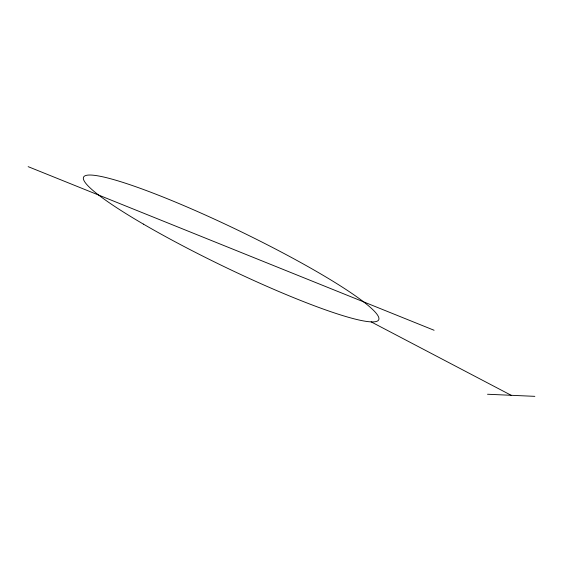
<?xml version="1.0" encoding="UTF-8"?>
<svg xmlns="http://www.w3.org/2000/svg" width="563" height="563" viewBox="0 0 563 563"><rect width="100%" height="100%" fill="white"/><g stroke="black" fill="none" stroke-linecap="round" stroke-linejoin="round"><path stroke-width="0.84" d="M487.516 394.248L534.85 396.345M28.15 166.655L434.101 330.27M371.158 321.881L511.183 395.296M143.403 224.109A163.91 19.409 25.8 0 0 378.012 320.65A163.91 19.409 25.8 0 0 171.954 200.632A163.91 19.409 25.8 0 0 143.403 224.109"/></g></svg>
